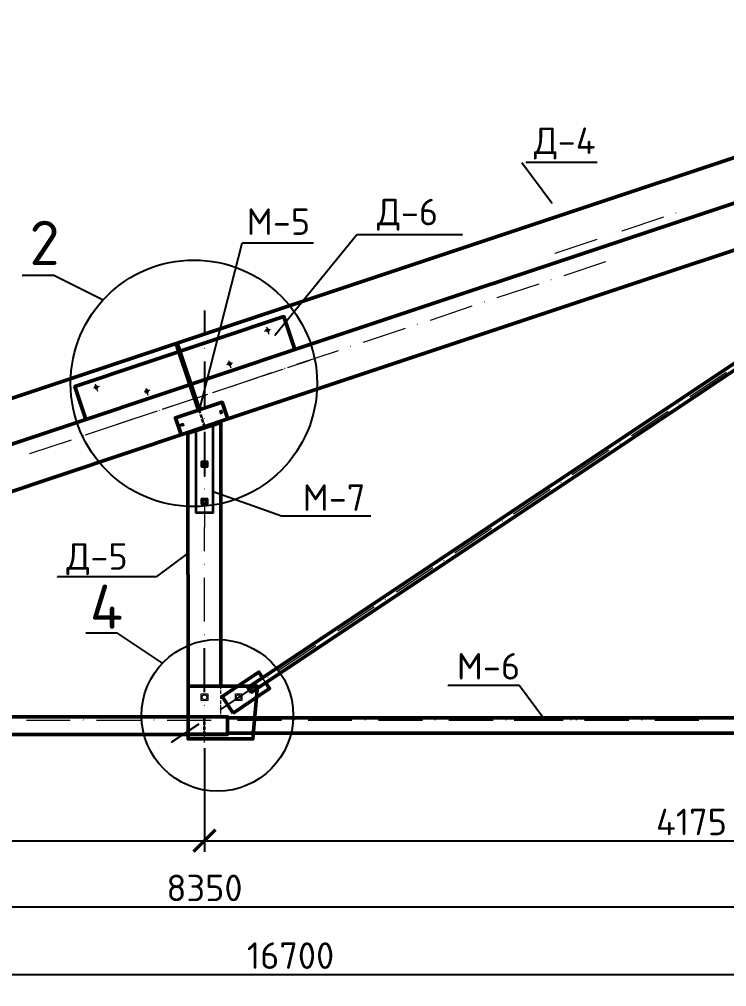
# Model space of a CAD drawing. Header units: millimetres. Extents: x -258556 to -95372, y 16759 to 83874.
# Drawn here: x -127530.6 to -127450.5, y 41423.1 to 41532.7 of the extents above; entities that cross this region are included whole.
import ezdxf

# ---------------------------------------------------------------- set-up
doc = ezdxf.new("R2010")
doc.units = ezdxf.units.MM
doc.header["$LTSCALE"] = 0.5
doc.layers.add('размеры', color=7, linetype='Continuous')
doc.layers.add('ТОЛСТЫЕ3', color=7, linetype='Continuous', lineweight=50)
doc.layers.add('ТОНКИЕе', color=7, linetype='Continuous', lineweight=25)
doc.styles.add('Наклонный3.5', font='isocpeur.ttf', dxfattribs={"height": 3})
doc.dimstyles.new('СТРОИТЕЛЬНЫЙ', dxfattribs={"dimtxt": 3, "dimasz": 2.5, "dimexe": 1.25, "dimexo": 0.625, "dimtad": 1, "dimdec": 0, "dimlfac": 100, "dimdsep": 46, "dimtxsty": 'Наклонный3.5', "dimblk1": 'ARCHTICK', "dimblk2": 'ARCHTICK', "dimsah": 1, "dimcen": 0, "dimdle": 1.25, "dimadec": 0, "dimazin": 0, "dimtfac": 0.75, "dimtdec": 0, "dimtmove": 0, "dimatfit": 3, "dimldrblk": 'ARCHTICK', "dimfxl": 1, "dimtolj": 1, "dimtzin": 0, "dimarcsym": 1})

# ---------------------------------------------------------------- blocks, each defined once
blk = doc.blocks.new('_ArchTick')
at = {"color": 0, "linetype": 'ByBlock', "const_width": 0.15}
blk.add_lwpolyline([(-0.5, -0.5), (0.5, 0.5)], dxfattribs=at)
blk = doc.blocks.new('*D801')
at = {"layer": 'Defpoints', "color": 0, "transparency": 16777216}
for p in [(-127619.88, 41451.63), (-127509.64, 41450.77), (-127509.64, 41439.66)]:
    blk.add_point(p, dxfattribs=at)
at = {"layer": 'размеры', "color": 0, "lineweight": -2, "transparency": 16777216}
for p, q in [((-127619.88, 41451), (-127619.88, 41438.41)), ((-127509.64, 41450.14), (-127509.64, 41438.41)), ((-127621.13, 41439.66), (-127508.39, 41439.66))]:
    blk.add_line(p, q, dxfattribs=at)
at = {"layer": 'размеры', "color": 0, "lineweight": -2, "transparency": 16777216, "xscale": 2.5, "yscale": 2.5, "zscale": 2.5, "rotation": 180}
blk.add_blockref('_ArchTick', (-127619.88, 41439.66), dxfattribs=at)
at = {"layer": 'размеры', "color": 0, "lineweight": -2, "transparency": 16777216, "xscale": 2.5, "yscale": 2.5, "zscale": 2.5}
blk.add_blockref('_ArchTick', (-127509.64, 41439.66), dxfattribs=at)
at = {"layer": 'размеры', "color": 0, "transparency": 16777216, "insert": (-127564.76, 41441.78), "char_height": 3, "attachment_point": 5, "style": 'Наклонный3.5'}
blk.add_mtext('\\A1;4175', dxfattribs=at)
blk = doc.blocks.new('*D802')
at = {"layer": 'Defpoints', "color": 0, "transparency": 16777216}
for p in [(-127399.39, 41451.83), (-127509.64, 41450.77), (-127399.39, 41439.66)]:
    blk.add_point(p, dxfattribs=at)
at = {"layer": 'размеры', "color": 0, "lineweight": -2, "transparency": 16777216}
for p, q in [((-127399.39, 41451.21), (-127399.39, 41438.41)), ((-127509.64, 41450.14), (-127509.64, 41438.41)), ((-127510.89, 41439.66), (-127398.14, 41439.66))]:
    blk.add_line(p, q, dxfattribs=at)
at = {"layer": 'размеры', "color": 0, "lineweight": -2, "transparency": 16777216, "xscale": 2.5, "yscale": 2.5, "zscale": 2.5, "rotation": 180}
blk.add_blockref('_ArchTick', (-127509.64, 41439.66), dxfattribs=at)
at = {"layer": 'размеры', "color": 0, "lineweight": -2, "transparency": 16777216, "xscale": 2.5, "yscale": 2.5, "zscale": 2.5}
blk.add_blockref('_ArchTick', (-127399.39, 41439.66), dxfattribs=at)
at = {"layer": 'размеры', "color": 0, "transparency": 16777216, "insert": (-127454.51, 41441.78), "char_height": 3, "attachment_point": 5, "style": 'Наклонный3.5'}
blk.add_mtext('\\A1;4175', dxfattribs=at)
blk = doc.blocks.new('*D803')
at = {"layer": 'Defpoints', "color": 0, "transparency": 16777216}
for p in [(-127619.88, 41439.66), (-127399.39, 41439.66), (-127399.39, 41432.18)]:
    blk.add_point(p, dxfattribs=at)
at = {"layer": 'размеры', "color": 0, "lineweight": -2, "transparency": 16777216}
for p, q in [((-127619.88, 41439.03), (-127619.88, 41430.93)), ((-127399.39, 41439.03), (-127399.39, 41430.93)), ((-127621.13, 41432.18), (-127398.14, 41432.18))]:
    blk.add_line(p, q, dxfattribs=at)
at = {"layer": 'размеры', "color": 0, "lineweight": -2, "transparency": 16777216, "xscale": 2.5, "yscale": 2.5, "zscale": 2.5, "rotation": 180}
blk.add_blockref('_ArchTick', (-127619.88, 41432.18), dxfattribs=at)
at = {"layer": 'размеры', "color": 0, "lineweight": -2, "transparency": 16777216, "xscale": 2.5, "yscale": 2.5, "zscale": 2.5}
blk.add_blockref('_ArchTick', (-127399.39, 41432.18), dxfattribs=at)
at = {"layer": 'размеры', "color": 0, "transparency": 16777216, "insert": (-127509.64, 41434.31), "char_height": 3, "attachment_point": 5, "style": 'Наклонный3.5'}
blk.add_mtext('\\A1;8350', dxfattribs=at)
blk = doc.blocks.new('*D804')
at = {"layer": 'Defpoints', "color": 0, "transparency": 16777216}
for p in [(-127619.88, 41432.18), (-127379.91, 41425.88), (-127379.91, 41424.51)]:
    blk.add_point(p, dxfattribs=at)
at = {"layer": 'размеры', "color": 0, "lineweight": -2, "transparency": 16777216}
for p, q in [((-127619.88, 41431.56), (-127619.88, 41423.26)), ((-127379.91, 41425.26), (-127379.91, 41423.26)), ((-127621.13, 41424.51), (-127378.66, 41424.51))]:
    blk.add_line(p, q, dxfattribs=at)
at = {"layer": 'размеры', "color": 0, "lineweight": -2, "transparency": 16777216, "xscale": 2.5, "yscale": 2.5, "zscale": 2.5, "rotation": 180}
blk.add_blockref('_ArchTick', (-127619.88, 41424.51), dxfattribs=at)
at = {"layer": 'размеры', "color": 0, "lineweight": -2, "transparency": 16777216, "xscale": 2.5, "yscale": 2.5, "zscale": 2.5}
blk.add_blockref('_ArchTick', (-127379.91, 41424.51), dxfattribs=at)
at = {"layer": 'размеры', "color": 0, "transparency": 16777216, "insert": (-127499.9, 41426.64), "char_height": 3, "attachment_point": 5, "style": 'Наклонный3.5'}
blk.add_mtext('\\A1;16700', dxfattribs=at)

msp = doc.modelspace()

# ---------------------------------------------------------------- linework, layer by layer
at = {"color": 7, "linetype": 'Continuous', "lineweight": 13, "true_color": 0x000007}
for points in [[(-127499.605, 41500.383), (-127402.783, 41532.669), (-127402.783, 41532.669)], [(-127400.907, 41526.181), (-127493.943, 41464.157), (-127493.943, 41464.157)], [(-127496.456, 41490.935), (-127399.633, 41523.203), (-127399.633, 41523.203)], [(-127456.265, 41510.726), (-127456.282, 41510.744), (-127456.282, 41510.744)], [(-127457.676, 41510.262), (-127462.409, 41508.678), (-127462.409, 41508.678)], [(-127463.82, 41508.214), (-127463.837, 41508.231), (-127463.837, 41508.231)], [(-127465.231, 41507.732), (-127469.964, 41506.166), (-127469.964, 41506.166)], [(-127471.375, 41505.684), (-127471.392, 41505.701), (-127471.392, 41505.701)], [(-127464.239, 41505.219), (-127468.954, 41503.636), (-127468.954, 41503.636)], [(-127470.383, 41503.171), (-127470.417, 41503.189), (-127470.417, 41503.189)], [(-127471.794, 41502.672), (-127476.544, 41501.123), (-127476.544, 41501.123)], [(-127477.938, 41500.624), (-127477.972, 41500.659), (-127477.972, 41500.659)], [(-127512.736, 41496.012), (-127499.605, 41500.383), (-127499.605, 41500.383)], [(-127479.383, 41500.177), (-127484.099, 41498.576), (-127484.099, 41498.576)], [(-127524.301, 41491.107), (-127523.062, 41487.373), (-127499.416, 41495.255), (-127500.655, 41499.007)], [(-127502.858, 41497.354), (-127502.169, 41497.578), (-127502.169, 41497.578)], [(-127502.513, 41497.458), (-127502.548, 41497.595), (-127502.427, 41497.664), (-127502.324, 41497.372), (-127502.599, 41497.268), (-127502.703, 41497.544), (-127502.548, 41497.595)], [(-127502.634, 41497.836), (-127502.358, 41497.027), (-127502.358, 41497.027)], [(-127486.939, 41497.664), (-127491.671, 41496.064), (-127491.671, 41496.064)], [(-127485.527, 41498.129), (-127485.545, 41498.146), (-127485.545, 41498.146)], [(-127605.066, 41465.224), (-127512.839, 41495.96), (-127512.839, 41495.96)], [(-127512.839, 41495.96), (-127511.6, 41492.243), (-127511.6, 41492.243)], [(-127512.736, 41496.012), (-127511.497, 41492.26), (-127511.497, 41492.26)], [(-127511.17, 41491.331), (-127497.075, 41496.046), (-127497.075, 41496.046)], [(-127509.638, 41495.41), (-127509.673, 41495.427), (-127509.673, 41495.427)], [(-127494.494, 41495.117), (-127499.226, 41493.568), (-127499.226, 41493.568)], [(-127493.082, 41495.616), (-127493.1, 41495.633), (-127493.1, 41495.633)], [(-127506.919, 41494.05), (-127506.644, 41493.224), (-127506.644, 41493.224)], [(-127497.729, 41494.05), (-127500.242, 41493.207), (-127500.242, 41493.207)], [(-127507.126, 41493.568), (-127506.472, 41493.775), (-127506.472, 41493.775)], [(-127506.799, 41493.671), (-127506.85, 41493.809), (-127506.695, 41493.861), (-127506.609, 41493.585), (-127506.885, 41493.465), (-127506.988, 41493.758), (-127506.85, 41493.809)], [(-127500.81, 41493.035), (-127503.081, 41492.26), (-127503.081, 41492.26)], [(-127500.637, 41493.069), (-127500.655, 41493.104), (-127500.655, 41493.104)], [(-127500.517, 41493.121), (-127500.551, 41493.138), (-127500.551, 41493.138)], [(-127511.531, 41492.467), (-127511.669, 41492.415), (-127511.669, 41492.415)], [(-127511.6, 41492.243), (-127510.327, 41488.405), (-127510.327, 41488.405)], [(-127510.223, 41488.457), (-127511.497, 41492.26), (-127511.497, 41492.26)], [(-127502.066, 41492.622), (-127506.781, 41491.021), (-127506.781, 41491.021)], [(-127503.649, 41492.088), (-127505.921, 41491.314), (-127505.921, 41491.314)], [(-127503.374, 41492.174), (-127503.391, 41492.191), (-127503.391, 41492.191)], [(-127450.536, 41492.673), (-127454.684, 41489.92), (-127454.684, 41489.92)], [(-127521.547, 41491.107), (-127522.219, 41490.901), (-127522.219, 41490.901)], [(-127521.892, 41491.004), (-127521.943, 41491.142), (-127522.098, 41491.09), (-127521.978, 41490.815), (-127521.702, 41490.901), (-127521.806, 41491.176), (-127521.943, 41491.142)], [(-127522.029, 41491.383), (-127521.737, 41490.557), (-127521.737, 41490.557)], [(-127516.195, 41490.539), (-127516.23, 41490.677), (-127516.367, 41490.625), (-127516.281, 41490.35), (-127515.989, 41490.453), (-127516.075, 41490.746), (-127516.23, 41490.677)], [(-127516.298, 41490.918), (-127516.04, 41490.109), (-127516.04, 41490.109)], [(-127506.472, 41491.142), (-127508.743, 41490.367), (-127508.743, 41490.367)], [(-127506.179, 41491.228), (-127506.213, 41491.245), (-127506.213, 41491.245)], [(-127515.834, 41490.66), (-127516.488, 41490.436), (-127516.488, 41490.436)], [(-127509.621, 41490.075), (-127514.354, 41488.509), (-127514.354, 41488.509)], [(-127509.311, 41490.195), (-127511.583, 41489.421), (-127511.583, 41489.421)], [(-127509.036, 41490.281), (-127509.053, 41490.298), (-127509.053, 41490.298)], [(-127508.21, 41490.557), (-127508.227, 41490.591), (-127508.227, 41490.591)], [(-127512.151, 41489.249), (-127514.423, 41488.491), (-127514.423, 41488.491)], [(-127512.925, 41487.545), (-127507.625, 41489.317), (-127507.28, 41488.354), (-127506.988, 41487.407)], [(-127511.875, 41489.335), (-127511.893, 41489.352), (-127511.893, 41489.352)], [(-127455.94, 41489.094), (-127455.957, 41489.111), (-127455.957, 41489.111)], [(-127517.176, 41487.562), (-127521.909, 41485.979), (-127521.909, 41485.979)], [(-127517.537, 41487.442), (-127517.555, 41487.459), (-127517.555, 41487.459)], [(-127514.99, 41488.302), (-127517.262, 41487.545), (-127517.262, 41487.545)], [(-127515.765, 41488.027), (-127515.782, 41488.044), (-127515.782, 41488.044)], [(-127514.715, 41488.388), (-127514.732, 41488.405), (-127514.732, 41488.405)], [(-127512.925, 41487.545), (-127512.615, 41486.598), (-127512.289, 41485.652)], [(-127510.327, 41488.405), (-127510.223, 41488.061), (-127510.223, 41488.061)], [(-127510.223, 41488.457), (-127510.086, 41488.096), (-127510.086, 41488.096)], [(-127510.154, 41487.906), (-127510.034, 41487.528), (-127510.034, 41487.528)], [(-127510.034, 41487.941), (-127509.914, 41487.562), (-127509.914, 41487.562)], [(-127509.759, 41487.115), (-127509.879, 41487.51), (-127509.879, 41487.51)], [(-127509.862, 41487.442), (-127509.759, 41487.046), (-127509.759, 41487.046)], [(-127509.638, 41487.442), (-127509.673, 41487.459), (-127509.673, 41487.459)], [(-127507.16, 41487.356), (-127505.783, 41487.803), (-127505.783, 41487.803)], [(-127457.162, 41488.25), (-127461.309, 41485.497), (-127461.309, 41485.497)], [(-127520.652, 41486.409), (-127523.165, 41485.566), (-127523.165, 41485.566)], [(-127520.377, 41486.495), (-127520.394, 41486.512), (-127520.394, 41486.512)], [(-127517.813, 41487.356), (-127520.085, 41486.598), (-127520.085, 41486.598)], [(-127511.514, 41485.91), (-127511.48, 41485.789), (-127507.78, 41487.011)], [(-127510.843, 41486.306), (-127510.843, 41486.134), (-127510.843, 41486.134)], [(-127510.654, 41486.357), (-127510.654, 41486.185), (-127510.654, 41486.185)], [(-127510.499, 41486.426), (-127510.499, 41486.254), (-127510.499, 41486.254)], [(-127510.344, 41486.461), (-127510.344, 41486.288), (-127510.344, 41486.288)], [(-127510.189, 41486.529), (-127510.189, 41486.357), (-127510.189, 41486.357)], [(-127510.017, 41486.581), (-127510.017, 41486.409), (-127510.017, 41486.409)], [(-127510, 41487.39), (-127509.862, 41487.011), (-127509.862, 41487.011)], [(-127509.828, 41486.856), (-127509.69, 41486.512), (-127509.69, 41486.512)], [(-127509.69, 41486.908), (-127509.587, 41486.564), (-127509.707, 41486.96)], [(-127509.707, 41486.684), (-127509.707, 41486.512), (-127509.707, 41486.512)], [(-127509.707, 41486.375), (-127509.707, 41486.202), (-127509.707, 41486.202)], [(-127509.552, 41486.736), (-127509.552, 41486.564), (-127509.552, 41486.564)], [(-127509.552, 41486.426), (-127509.552, 41486.254), (-127509.552, 41486.254)], [(-127509.397, 41486.805), (-127509.397, 41486.615), (-127509.397, 41486.615)], [(-127509.397, 41486.495), (-127509.397, 41486.306), (-127509.397, 41486.306)], [(-127509.07, 41486.891), (-127509.07, 41486.736), (-127509.07, 41486.736)], [(-127509.07, 41486.598), (-127509.07, 41486.426), (-127509.07, 41486.426)], [(-127508.915, 41486.96), (-127508.915, 41486.77), (-127508.915, 41486.77)], [(-127508.915, 41486.65), (-127508.915, 41486.461), (-127508.915, 41486.461)], [(-127508.761, 41486.994), (-127508.761, 41486.822), (-127508.761, 41486.822)], [(-127508.761, 41486.684), (-127508.761, 41486.529), (-127508.761, 41486.529)], [(-127508.64, 41476.823), (-127508.64, 41486.736), (-127508.64, 41486.736)], [(-127508.434, 41487.115), (-127508.434, 41486.925), (-127508.434, 41486.925)], [(-127508.279, 41487.166), (-127508.279, 41486.994), (-127508.279, 41486.994)], [(-127508.124, 41487.218), (-127508.124, 41487.046), (-127508.124, 41487.046)], [(-127507.952, 41487.252), (-127507.952, 41487.08), (-127507.952, 41487.08)], [(-127507.78, 41466.687), (-127507.78, 41487.149), (-127507.78, 41487.149)], [(-127523.32, 41485.514), (-127523.337, 41485.531), (-127523.337, 41485.531)], [(-127511.514, 41466.687), (-127511.514, 41485.91), (-127511.514, 41485.91)], [(-127511.48, 41486.099), (-127511.48, 41485.91), (-127511.48, 41485.91)], [(-127511.29, 41486.151), (-127511.29, 41485.979), (-127511.29, 41485.979)], [(-127511.29, 41486.151), (-127511.29, 41485.979), (-127511.29, 41485.979)], [(-127511.135, 41486.202), (-127511.135, 41486.03), (-127511.135, 41486.03)], [(-127510.981, 41486.254), (-127510.981, 41486.099), (-127510.981, 41486.099)], [(-127510.636, 41476.823), (-127510.636, 41486.065), (-127510.636, 41486.065)], [(-127510.499, 41486.116), (-127510.499, 41485.944), (-127510.499, 41485.944)], [(-127510.344, 41486.151), (-127510.344, 41485.979), (-127510.344, 41485.979)], [(-127510.189, 41486.22), (-127510.189, 41486.048), (-127510.189, 41486.048)], [(-127510.017, 41486.271), (-127510.017, 41486.099), (-127510.017, 41486.099)], [(-127524.748, 41485.032), (-127529.464, 41483.466), (-127529.464, 41483.466)], [(-127462.566, 41484.654), (-127462.583, 41484.688), (-127462.583, 41484.688)], [(-127463.877, 41483.845), (-127468.025, 41481.074), (-127468.025, 41481.074)], [(-127469.264, 41480.231), (-127469.281, 41480.248), (-127469.281, 41480.248)], [(-127509.638, 41479.456), (-127509.673, 41479.473), (-127509.673, 41479.473)], [(-127470.503, 41479.422), (-127474.668, 41476.651), (-127474.668, 41476.651)], [(-127509.638, 41477.959), (-127509.638, 41475.171), (-127509.638, 41475.171)], [(-127510.636, 41476.823), (-127508.64, 41476.823), (-127508.64, 41476.823)], [(-127475.89, 41475.825), (-127475.924, 41475.842), (-127475.924, 41475.842)], [(-127509.638, 41472.435), (-127509.638, 41475.171), (-127509.638, 41475.171)], [(-127477.146, 41474.999), (-127481.294, 41472.211), (-127481.294, 41472.211)], [(-127482.533, 41471.402), (-127482.55, 41471.419), (-127482.55, 41471.419)], [(-127509.638, 41470.937), (-127509.673, 41470.955), (-127509.673, 41470.955)], [(-127483.789, 41470.559), (-127487.919, 41467.805), (-127487.919, 41467.805)], [(-127509.638, 41464.466), (-127509.638, 41469.44), (-127509.638, 41469.44)], [(-127507.78, 41460.302), (-127507.78, 41466.687), (-127507.78, 41466.687)], [(-127489.159, 41466.979), (-127489.176, 41466.996), (-127489.176, 41466.996)], [(-127490.415, 41466.136), (-127494.562, 41463.382), (-127494.562, 41463.382)], [(-127509.638, 41462.969), (-127509.673, 41462.986), (-127509.673, 41462.986)], [(-127495.819, 41462.539), (-127495.836, 41462.556), (-127495.836, 41462.556)], [(-127497.041, 41461.73), (-127501.188, 41458.959), (-127501.188, 41458.959)], [(-127507.78, 41460.095), (-127507.78, 41460.319), (-127507.78, 41460.319)], [(-127507.78, 41459.544), (-127507.78, 41459.94), (-127507.78, 41459.94)], [(-127507.78, 41458.994), (-127507.78, 41459.424), (-127507.78, 41459.424)], [(-127507.78, 41458.477), (-127507.78, 41458.873), (-127507.78, 41458.873)], [(-127507.78, 41457.927), (-127507.78, 41458.323), (-127507.78, 41458.323)], [(-127503.46, 41457.806), (-127503.546, 41457.944), (-127503.546, 41457.944)], [(-127503.253, 41457.961), (-127503.339, 41458.064), (-127503.339, 41458.064)], [(-127502.445, 41458.133), (-127502.462, 41458.151), (-127502.462, 41458.151)], [(-127503.649, 41457.187), (-127511.514, 41457.187), (-127511.514, 41457.187)], [(-127507.78, 41457.376), (-127507.78, 41457.772), (-127507.78, 41457.772)], [(-127504.492, 41457.118), (-127504.579, 41457.256), (-127504.579, 41457.256)], [(-127504.286, 41457.256), (-127504.372, 41457.393), (-127504.372, 41457.393)], [(-127504.097, 41457.41), (-127504.165, 41457.514), (-127504.165, 41457.514)], [(-127503.873, 41457.548), (-127503.959, 41457.651), (-127503.959, 41457.651)], [(-127503.684, 41457.669), (-127503.77, 41457.806), (-127503.77, 41457.806)], [(-127503.322, 41457.17), (-127503.236, 41457.032), (-127503.236, 41457.032)], [(-127503.133, 41457.307), (-127503.03, 41457.17), (-127503.03, 41457.17)], [(-127502.909, 41457.428), (-127502.926, 41457.445), (-127502.926, 41457.445)], [(-127502.909, 41457.428), (-127502.84, 41457.307), (-127502.84, 41457.307)]]:
    msp.add_lwpolyline(points, dxfattribs=at)
at = {"color": 7, "linetype": 'Continuous', "lineweight": 25, "true_color": 0x000007}
for points in [[(-127497.075, 41496.046), (-127411.164, 41524.684), (-127401.217, 41527.988)], [(-127473.733, 41516.44), (-127470.325, 41511.897), (-127470.325, 41511.897)], [(-127465.168, 41516.44), (-127473.24, 41516.44), (-127473.24, 41516.44)], [(-127492.411, 41508.283), (-127501.653, 41496.907), (-127501.653, 41496.907)], [(-127480.416, 41508.283), (-127492.411, 41508.283), (-127492.411, 41508.283)], [(-127510.223, 41488.457), (-127505.387, 41507.336), (-127505.387, 41507.336)], [(-127497.316, 41507.336), (-127505.387, 41507.336), (-127505.387, 41507.336)], [(-127521.117, 41500.882), (-127526.693, 41503.67), (-127530.29, 41503.67)], [(-127509.638, 41499.712), (-127509.638, 41496.907), (-127509.638, 41496.907)], [(-127509.638, 41493.912), (-127509.638, 41488.939), (-127509.638, 41488.939)], [(-127509.638, 41485.944), (-127509.638, 41480.953), (-127509.638, 41480.953)], [(-127508.64, 41479.215), (-127500.93, 41476.427), (-127490.793, 41476.427)], [(-127515.059, 41469.543), (-127511.514, 41472.176), (-127511.514, 41472.176)], [(-127515.059, 41469.543), (-127526.297, 41469.543), (-127526.297, 41469.543)], [(-127514.405, 41459.751), (-127519.499, 41463.141), (-127523.079, 41463.141)], [(-127509.638, 41456.481), (-127509.638, 41461.472), (-127509.638, 41461.472)], [(-127503.684, 41457.307), (-127507.814, 41454.519), (-127507.814, 41454.519)], [(-127473.997, 41457.238), (-127482.068, 41457.238), (-127482.068, 41457.238)], [(-127473.98, 41457.238), (-127471.26, 41453.555), (-127471.26, 41453.555)], [(-127510.292, 41452.867), (-127513.39, 41450.802), (-127513.39, 41450.802)]]:
    msp.add_lwpolyline(points, dxfattribs=at)
at = {"color": 7, "linetype": 'Continuous', "lineweight": 35, "true_color": 0x000007}
for points in [[(-127511.17, 41491.331), (-127410.114, 41525.045), (-127410.114, 41525.045)], [(-127507.78, 41487.149), (-127411.129, 41519.348), (-127411.129, 41519.348)], [(-127499.416, 41495.255), (-127500.655, 41499.007), (-127500.655, 41499.007)], [(-127512.529, 41495.031), (-127512.839, 41495.926), (-127512.839, 41495.96)], [(-127512.736, 41496.012), (-127512.426, 41495.083), (-127512.426, 41495.083)], [(-127523.062, 41487.373), (-127511.17, 41491.331), (-127511.17, 41491.331)], [(-127510.636, 41486.065), (-127510.636, 41476.823), (-127508.64, 41476.823), (-127508.64, 41486.736)]]:
    msp.add_lwpolyline(points, dxfattribs=at)
at = {"color": 7, "linetype": 'Continuous', "lineweight": 18, "true_color": 0x000007}
for points in [[(-127504.338, 41456.447), (-127411.336, 41518.505), (-127411.336, 41518.505)], [(-127512.839, 41495.96), (-127621.984, 41459.579), (-127620.607, 41455.414)], [(-127507.78, 41487.149), (-127507.78, 41457.17), (-127507.78, 41457.17)], [(-127504.716, 41456.997), (-127493.943, 41464.157), (-127493.943, 41464.157)], [(-127505.852, 41457.17), (-127511.497, 41457.17), (-127511.497, 41451.181), (-127504.165, 41451.181), (-127503.752, 41455.896)], [(-127504.716, 41456.997), (-127504.475, 41456.619), (-127504.475, 41456.619)], [(-127503.959, 41453.555), (-127379.911, 41453.555), (-127379.911, 41453.555)], [(-127504.097, 41451.835), (-127379.911, 41451.835), (-127379.911, 41451.835)]]:
    msp.add_lwpolyline(points, dxfattribs=at)
at = {"color": 7, "linetype": 'Continuous', "lineweight": 5, "true_color": 0x000007}
for points in [[(-127601.917, 41455.758), (-127496.456, 41490.935), (-127496.456, 41490.935)], [(-127511.497, 41453.555), (-127511.497, 41466.669), (-127511.497, 41466.669)], [(-127507.78, 41456.825), (-127507.78, 41457.204), (-127507.78, 41457.204)], [(-127504.716, 41456.997), (-127504.785, 41457.101), (-127504.785, 41457.101)], [(-127504.579, 41456.825), (-127504.475, 41456.619), (-127504.475, 41456.619)], [(-127503.649, 41457.17), (-127504.165, 41451.181), (-127504.165, 41451.181)], [(-127503.925, 41456.757), (-127503.856, 41456.619), (-127503.856, 41456.619)], [(-127503.718, 41456.86), (-127503.649, 41456.757), (-127503.649, 41456.757)], [(-127503.546, 41456.997), (-127503.443, 41456.894), (-127503.443, 41456.894)], [(-127507.78, 41456.275), (-127507.78, 41456.653), (-127507.78, 41456.653)], [(-127507.78, 41455.724), (-127507.78, 41456.103), (-127507.78, 41456.103)], [(-127504.51, 41456.722), (-127504.338, 41456.447), (-127504.269, 41456.343)], [(-127504.165, 41456.619), (-127504.062, 41456.481), (-127504.062, 41456.481)], [(-127509.638, 41454.967), (-127509.673, 41455.001), (-127509.673, 41455.001)], [(-127507.78, 41455.173), (-127507.78, 41455.552), (-127507.78, 41455.552)], [(-127507.78, 41454.622), (-127507.78, 41455.036), (-127507.78, 41455.036)], [(-127621.364, 41453.693), (-127515.662, 41453.693), (-127515.662, 41453.693)], [(-127515.662, 41453.693), (-127507.022, 41453.693), (-127507.022, 41453.693)], [(-127511.497, 41453.555), (-127511.497, 41451.181), (-127504.165, 41451.181)], [(-127509.707, 41453.315), (-127509.707, 41453.521), (-127509.707, 41453.521)], [(-127509.638, 41450.768), (-127509.638, 41453.487), (-127509.638, 41453.487)], [(-127509.569, 41453.315), (-127509.569, 41453.521), (-127509.569, 41453.521)], [(-127507.78, 41454.072), (-127507.78, 41454.485), (-127507.78, 41454.485)], [(-127507.78, 41453.693), (-127507.78, 41453.934), (-127507.78, 41453.934)], [(-127507.022, 41453.693), (-127507.022, 41451.697), (-127507.022, 41451.697)], [(-127507.022, 41453.555), (-127379.911, 41453.555), (-127379.911, 41453.555)], [(-127506.885, 41453.555), (-127506.885, 41453.728), (-127506.885, 41453.728)], [(-127506.609, 41453.555), (-127506.609, 41453.728), (-127506.609, 41453.728)], [(-127506.368, 41453.555), (-127506.368, 41453.728), (-127506.368, 41453.728)], [(-127506.127, 41453.555), (-127506.127, 41453.728), (-127506.127, 41453.728)], [(-127505.886, 41453.555), (-127505.886, 41453.728), (-127505.886, 41453.728)], [(-127505.611, 41453.555), (-127505.611, 41453.728), (-127505.611, 41453.728)], [(-127505.37, 41453.555), (-127505.37, 41453.728), (-127505.37, 41453.728)], [(-127505.129, 41453.555), (-127505.129, 41453.728), (-127505.129, 41453.728)], [(-127504.888, 41453.555), (-127504.888, 41453.728), (-127504.888, 41453.728)], [(-127504.647, 41453.555), (-127504.647, 41453.728), (-127504.647, 41453.728)], [(-127504.406, 41453.555), (-127504.406, 41453.728), (-127504.406, 41453.728)], [(-127504.131, 41453.555), (-127504.131, 41453.728), (-127504.131, 41453.728)], [(-127529.808, 41453.315), (-127524.852, 41453.315), (-127524.852, 41453.315)], [(-127523.337, 41453.315), (-127523.372, 41453.349), (-127523.372, 41453.349)], [(-127521.857, 41453.315), (-127516.866, 41453.315), (-127516.866, 41453.315)], [(-127515.352, 41453.315), (-127515.386, 41453.349), (-127515.386, 41453.349)], [(-127513.872, 41453.315), (-127508.881, 41453.315), (-127508.881, 41453.315)], [(-127509.707, 41452.764), (-127509.707, 41453.142), (-127509.707, 41453.142)], [(-127509.707, 41452.213), (-127509.707, 41452.592), (-127509.707, 41452.592)], [(-127509.569, 41452.764), (-127509.569, 41453.142), (-127509.569, 41453.142)], [(-127509.569, 41452.213), (-127509.569, 41452.592), (-127509.569, 41452.592)], [(-127505.886, 41453.315), (-127500.93, 41453.315), (-127500.93, 41453.315)], [(-127499.416, 41453.315), (-127499.45, 41453.349), (-127499.45, 41453.349)], [(-127497.901, 41453.315), (-127492.945, 41453.315), (-127492.945, 41453.315)], [(-127491.43, 41453.315), (-127491.465, 41453.349), (-127491.465, 41453.349)], [(-127489.95, 41453.315), (-127484.959, 41453.315), (-127484.959, 41453.315)], [(-127483.479, 41453.315), (-127483.479, 41453.349), (-127483.479, 41453.349)], [(-127481.965, 41453.315), (-127476.974, 41453.315), (-127476.974, 41453.315)], [(-127475.494, 41453.315), (-127475.528, 41453.349), (-127475.528, 41453.349)], [(-127474.593, 41453.315), (-127469.602, 41453.315), (-127469.602, 41453.315)], [(-127473.98, 41453.315), (-127469.023, 41453.315), (-127469.023, 41453.315)], [(-127468.122, 41453.315), (-127468.122, 41453.349), (-127468.122, 41453.349)], [(-127467.509, 41453.315), (-127467.543, 41453.349), (-127467.543, 41453.349)], [(-127466.608, 41453.315), (-127461.617, 41453.315), (-127461.617, 41453.315)], [(-127460.137, 41453.315), (-127460.137, 41453.349), (-127460.137, 41453.349)], [(-127458.657, 41453.315), (-127453.666, 41453.315), (-127453.666, 41453.315)], [(-127515.662, 41451.697), (-127621.364, 41451.697), (-127621.364, 41451.697)], [(-127507.022, 41451.697), (-127515.662, 41451.697), (-127515.662, 41451.697)], [(-127379.911, 41451.835), (-127511.497, 41451.835), (-127511.497, 41451.835)], [(-127509.707, 41451.869), (-127509.707, 41452.041), (-127509.707, 41452.041)], [(-127509.673, 41451.731), (-127509.673, 41451.835), (-127509.673, 41451.835)], [(-127509.569, 41451.869), (-127509.569, 41452.041), (-127509.569, 41452.041)], [(-127506.919, 41451.731), (-127506.919, 41451.835), (-127506.919, 41451.835)], [(-127506.678, 41451.731), (-127506.678, 41451.835), (-127506.678, 41451.835)], [(-127506.437, 41451.731), (-127506.437, 41451.835), (-127506.437, 41451.835)], [(-127506.162, 41451.731), (-127506.162, 41451.835), (-127506.162, 41451.835)], [(-127505.921, 41451.731), (-127505.921, 41451.835), (-127505.921, 41451.835)], [(-127505.68, 41451.731), (-127505.68, 41451.835), (-127505.68, 41451.835)], [(-127505.439, 41451.731), (-127505.439, 41451.835), (-127505.439, 41451.835)], [(-127505.164, 41451.731), (-127505.164, 41451.835), (-127505.164, 41451.835)], [(-127504.923, 41451.731), (-127504.923, 41451.835), (-127504.923, 41451.835)], [(-127504.682, 41451.731), (-127504.682, 41451.835), (-127504.682, 41451.835)], [(-127504.406, 41451.731), (-127504.406, 41451.835), (-127504.406, 41451.835)], [(-127504.165, 41451.731), (-127504.165, 41451.835), (-127504.165, 41451.835)]]:
    msp.add_lwpolyline(points, dxfattribs=at)
at = {"color": 7, "linetype": 'Continuous', "lineweight": 13, "true_color": 0x000007}
for points in [[(-127507.659, 41488.405), (-127507.952, 41488.302), (-127507.866, 41488.009), (-127507.573, 41488.113)], [(-127512.34, 41486.839), (-127512.048, 41486.925), (-127511.962, 41486.667), (-127512.237, 41486.564)], [(-127509.862, 41486.443), (-127509.862, 41486.615)], [(-127509.862, 41486.151), (-127509.862, 41486.34)], [(-127509.225, 41486.667), (-127509.225, 41486.839)], [(-127509.225, 41486.357), (-127509.225, 41486.529)], [(-127508.588, 41486.891), (-127508.588, 41487.063)]]:
    msp.add_lwpolyline(points, close=True, dxfattribs=at)
at = {"color": 7, "linetype": 'Continuous', "lineweight": 35, "true_color": 0x000007}
for points in [[(-127509.638, 41482.588), (-127509.328, 41482.588), (-127509.328, 41482.003), (-127509.931, 41482.003), (-127509.931, 41482.588)], [(-127509.638, 41478.355), (-127509.328, 41478.355), (-127509.328, 41477.77), (-127509.931, 41477.77), (-127509.931, 41478.355)]]:
    msp.add_lwpolyline(points, close=True, dxfattribs=at)
at = {"color": 7, "linetype": 'Continuous', "lineweight": 18, "true_color": 0x000007}
for points in [[(-127506.403, 41456.825), (-127507.642, 41455.999), (-127506.403, 41454.106), (-127505.129, 41454.967), (-127503.925, 41455.793), (-127502.272, 41456.894), (-127503.477, 41458.753)], [(-127509.638, 41455.517), (-127510.017, 41455.517), (-127510.017, 41456.275), (-127509.26, 41456.275), (-127509.26, 41455.517)], [(-127505.749, 41455.517), (-127506.127, 41455.517), (-127506.127, 41456.275), (-127505.405, 41456.275), (-127505.405, 41455.517)], [(-127616.821, 41453.693), (-127621.364, 41453.693), (-127621.364, 41451.697), (-127507.022, 41451.697), (-127507.022, 41453.693)]]:
    msp.add_lwpolyline(points, close=True, dxfattribs=at)
at = {"color": 7, "linetype": 'Continuous', "lineweight": 25, "true_color": 0x000007}
for points in [[(-127496.886, 41491.451), (-127496.886, 41499.161), (-127503.133, 41505.409), (-127510.843, 41505.409), (-127510.843, 41505.409), (-127518.553, 41505.409), (-127524.8, 41499.161), (-127524.8, 41491.451), (-127524.8, 41491.451), (-127524.8, 41483.741), (-127518.553, 41477.494), (-127510.843, 41477.494), (-127510.843, 41477.494), (-127503.133, 41477.494), (-127496.886, 41483.741), (-127496.886, 41491.451)], [(-127499.588, 41453.831), (-127499.588, 41458.581), (-127503.443, 41462.436), (-127508.158, 41462.436), (-127508.158, 41462.436), (-127512.908, 41462.436), (-127516.763, 41458.581), (-127516.763, 41453.831), (-127516.763, 41453.831), (-127516.763, 41449.115), (-127512.908, 41445.26), (-127508.158, 41445.26), (-127508.158, 41445.26), (-127503.443, 41445.26), (-127499.588, 41449.115), (-127499.588, 41453.831)]]:
    msp.add_open_spline(points, degree=3, knots=[0, 0, 0, 0, 0.0625, 0.0625, 0.0625, 0.062501, 0.125, 0.125, 0.125, 0.125001, 0.1875, 0.1875, 0.1875, 0.187501, 1, 1, 1, 1], dxfattribs=at)
at = {"color": 7, "linetype": 'Continuous', "lineweight": 13, "true_color": 0x000007}
for points in [[(-127502.393, 41497.475), (-127502.393, 41497.544), (-127502.445, 41497.595), (-127502.513, 41497.595), (-127502.513, 41497.595), (-127502.582, 41497.595), (-127502.634, 41497.544), (-127502.634, 41497.475), (-127502.634, 41497.475), (-127502.634, 41497.406), (-127502.582, 41497.354), (-127502.513, 41497.354), (-127502.513, 41497.354), (-127502.445, 41497.354), (-127502.393, 41497.406), (-127502.393, 41497.475)], [(-127506.695, 41493.689), (-127506.695, 41493.74), (-127506.747, 41493.809), (-127506.816, 41493.809), (-127506.816, 41493.809), (-127506.885, 41493.809), (-127506.936, 41493.74), (-127506.936, 41493.689), (-127506.936, 41493.689), (-127506.936, 41493.62), (-127506.885, 41493.568), (-127506.816, 41493.568), (-127506.816, 41493.568), (-127506.747, 41493.568), (-127506.695, 41493.62), (-127506.695, 41493.689)], [(-127521.788, 41491.021), (-127521.788, 41491.09), (-127521.84, 41491.142), (-127521.909, 41491.142), (-127521.909, 41491.142), (-127521.978, 41491.142), (-127522.029, 41491.09), (-127522.029, 41491.021), (-127522.029, 41491.021), (-127522.029, 41490.952), (-127521.978, 41490.901), (-127521.909, 41490.901), (-127521.909, 41490.901), (-127521.84, 41490.901), (-127521.788, 41490.952), (-127521.788, 41491.021)], [(-127516.075, 41490.557), (-127516.075, 41490.625), (-127516.126, 41490.677), (-127516.195, 41490.677), (-127516.195, 41490.677), (-127516.264, 41490.677), (-127516.316, 41490.625), (-127516.316, 41490.557), (-127516.316, 41490.557), (-127516.316, 41490.488), (-127516.264, 41490.436), (-127516.195, 41490.436), (-127516.195, 41490.436), (-127516.126, 41490.436), (-127516.075, 41490.488), (-127516.075, 41490.557)], [(-127507.676, 41488.216), (-127507.676, 41488.268), (-127507.728, 41488.319), (-127507.78, 41488.319), (-127507.78, 41488.319), (-127507.831, 41488.319), (-127507.883, 41488.268), (-127507.883, 41488.216), (-127507.883, 41488.216), (-127507.883, 41488.164), (-127507.831, 41488.113), (-127507.78, 41488.113), (-127507.78, 41488.113), (-127507.728, 41488.113), (-127507.676, 41488.164), (-127507.676, 41488.216)], [(-127512.048, 41486.77), (-127512.048, 41486.822), (-127512.099, 41486.856), (-127512.151, 41486.856), (-127512.151, 41486.856), (-127512.202, 41486.856), (-127512.237, 41486.822), (-127512.237, 41486.77), (-127512.237, 41486.77), (-127512.237, 41486.702), (-127512.202, 41486.667), (-127512.151, 41486.667), (-127512.151, 41486.667), (-127512.099, 41486.667), (-127512.048, 41486.702), (-127512.048, 41486.77)]]:
    msp.add_open_spline(points, degree=3, knots=[0, 0, 0, 0, 0.0625, 0.0625, 0.0625, 0.062501, 0.125, 0.125, 0.125, 0.125001, 0.1875, 0.1875, 0.1875, 0.187501, 1, 1, 1, 1], dxfattribs=at)
at = {"color": 7, "linetype": 'Continuous', "lineweight": 35, "true_color": 0x000007}
for points in [[(-127509.449, 41482.313), (-127509.449, 41482.434), (-127509.535, 41482.52), (-127509.655, 41482.52), (-127509.655, 41482.52), (-127509.776, 41482.52), (-127509.862, 41482.434), (-127509.862, 41482.313), (-127509.862, 41482.313), (-127509.862, 41482.193), (-127509.776, 41482.107), (-127509.655, 41482.107), (-127509.655, 41482.107), (-127509.535, 41482.107), (-127509.449, 41482.193), (-127509.449, 41482.313)], [(-127509.449, 41478.062), (-127509.449, 41478.183), (-127509.535, 41478.269), (-127509.655, 41478.269), (-127509.655, 41478.269), (-127509.776, 41478.269), (-127509.862, 41478.183), (-127509.862, 41478.062), (-127509.862, 41478.062), (-127509.862, 41477.942), (-127509.776, 41477.856), (-127509.655, 41477.856), (-127509.655, 41477.856), (-127509.535, 41477.856), (-127509.449, 41477.942), (-127509.449, 41478.062)]]:
    msp.add_open_spline(points, degree=3, knots=[0, 0, 0, 0, 0.0625, 0.0625, 0.0625, 0.062501, 0.125, 0.125, 0.125, 0.125001, 0.1875, 0.1875, 0.1875, 0.187501, 1, 1, 1, 1], dxfattribs=at)
at = {"color": 7, "linetype": 'Continuous', "lineweight": 18, "true_color": 0x000007}
for points in [[(-127509.363, 41455.896), (-127509.363, 41456.034), (-127509.501, 41456.171), (-127509.638, 41456.171), (-127509.638, 41456.171), (-127509.81, 41456.171), (-127509.914, 41456.034), (-127509.914, 41455.896), (-127509.914, 41455.896), (-127509.914, 41455.758), (-127509.81, 41455.621), (-127509.638, 41455.621), (-127509.638, 41455.621), (-127509.501, 41455.621), (-127509.363, 41455.758), (-127509.363, 41455.896)], [(-127505.508, 41455.896), (-127505.508, 41456.034), (-127505.611, 41456.171), (-127505.783, 41456.171), (-127505.783, 41456.171), (-127505.921, 41456.171), (-127506.059, 41456.034), (-127506.059, 41455.896), (-127506.059, 41455.896), (-127506.059, 41455.758), (-127505.921, 41455.621), (-127505.783, 41455.621), (-127505.783, 41455.621), (-127505.611, 41455.621), (-127505.508, 41455.758), (-127505.508, 41455.896)]]:
    msp.add_open_spline(points, degree=3, knots=[0, 0, 0, 0, 0.0625, 0.0625, 0.0625, 0.062501, 0.125, 0.125, 0.125, 0.125001, 0.1875, 0.1875, 0.1875, 0.187501, 1, 1, 1, 1], dxfattribs=at)
at = {"layer": 'ТОЛСТЫЕ3'}
for points in [[(-127512.736, 41496.012), (-127402.783, 41532.669), (-127401.483, 41528.762)], [(-127504.338, 41456.447), (-127504.716, 41456.997), (-127400.907, 41526.181), (-127400.563, 41525.682), (-127504.338, 41456.447)], [(-127499.418, 41495.263), (-127410.114, 41525.045)], [(-127507.78, 41487.149), (-127399.634, 41523.204)], [(-127523.062, 41487.373), (-127524.301, 41491.107), (-127500.655, 41499.007), (-127499.418, 41495.263), (-127523.062, 41487.373)], [(-127621.984, 41459.579), (-127512.839, 41495.96), (-127512.529, 41495.031)], [(-127510.22, 41488.449), (-127512.736, 41496.012)], [(-127512.529, 41495.031), (-127510.329, 41488.413)], [(-127512.289, 41485.652), (-127512.925, 41487.545), (-127507.625, 41489.317), (-127506.988, 41487.407)], [(-127620.4, 41454.863), (-127523.062, 41487.373)], [(-127511.48, 41485.789), (-127511.514, 41485.898), (-127507.78, 41487.149), (-127507.78, 41487.011), (-127511.48, 41485.789)], [(-127507.78, 41457.204), (-127507.78, 41487.149)], [(-127511.511, 41485.899), (-127618.755, 41449.951)], [(-127511.514, 41485.898), (-127511.497, 41453.693)], [(-127506.403, 41454.106), (-127507.642, 41455.999), (-127503.477, 41458.753), (-127503.055, 41458.101)], [(-127511.497, 41457.17), (-127503.649, 41457.17), (-127504.165, 41451.181), (-127511.497, 41451.181), (-127511.497, 41457.17)], [(-127502.693, 41457.544), (-127502.272, 41456.894), (-127506.403, 41454.106)], [(-127621.364, 41451.697), (-127621.364, 41453.693), (-127507.022, 41453.693), (-127507.022, 41451.697), (-127621.364, 41451.697)], [(-127507.022, 41453.555), (-127379.911, 41453.555)], [(-127379.911, 41451.835), (-127507.022, 41451.835)]]:
    msp.add_lwpolyline(points, dxfattribs=at)

# ---------------------------------------------------------------- texts
at = {"layer": 'ТОЛСТЫЕ3', "char_height": 5, "attachment_point": 1, "style": 'Наклонный3.5'}
for s, insert in [('2', (-127529.457, 41509.858)), ('4', (-127522.615, 41468.656))]:
    msp.add_mtext_dynamic_manual_height_columns(s, width=0.90464, gutter_width=15, heights=[0], dxfattribs=dict(at, insert=insert))
at = {"layer": 'ТОНКИЕе', "char_height": 3, "attachment_point": 1, "style": 'Наклонный3.5'}
for s, width, heights, insert in [('Д-4', 3.80551, [0], (-127472.355, 41520.422)), ('Д-6', 3.80551, [0], (-127490.12, 41512.348)), ('М-5', 3.80551, [0], (-127504.862, 41511.259)), ('М-7', 2.89297, [3], (-127498.525, 41480.011)), ('Д-5', 2.82678, [0], (-127525.267, 41473.342)), ('М-6', 1.40032, [0], (-127481.075, 41460.906))]:
    msp.add_mtext_dynamic_manual_height_columns(s, width=width, gutter_width=15, heights=heights, dxfattribs=dict(at, insert=insert))

# ---------------------------------------------------------------- dimensions: what is measured, and where the dimension line sits
at = {"layer": 'размеры'}
for base, p1, p2, text, picture, middle in [((-127509.638, 41439.659), (-127619.884, 41451.628), (-127509.638, 41450.768), '4175', '*D801', (-127564.761, 41441.784)), ((-127399.387, 41439.659), (-127509.638, 41450.768), (-127399.387, 41451.835), '4175', '*D802', (-127454.513, 41441.784)), ((-127399.387, 41432.183), (-127619.884, 41439.659), (-127399.387, 41439.659), '8350', '*D803', (-127509.635, 41434.308)), ((-127379.911, 41424.511), (-127619.884, 41432.183), (-127379.911, 41425.882), '16700', '*D804', (-127499.897, 41426.636))]:
    dim = msp.add_linear_dim(base=base, p1=p1, p2=p2, text=text, dimstyle='СТРОИТЕЛЬНЫЙ', dxfattribs=at)
    dim.commit()
    dim.dimension.update_dxf_attribs({"geometry": picture, "text_midpoint": middle})

doc.saveas('drawing.dxf')
